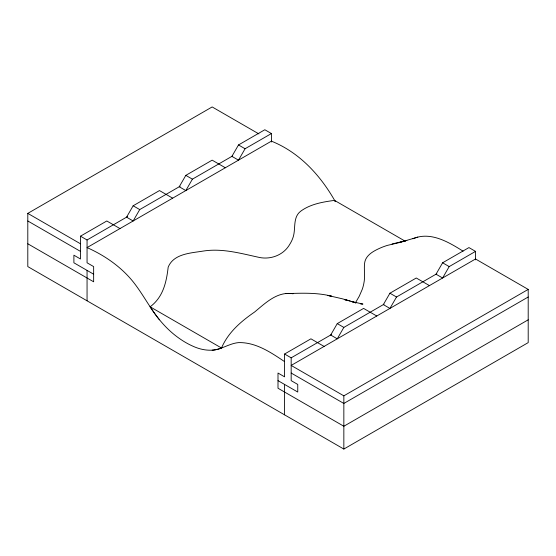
<?xml version="1.0" encoding="UTF-8"?>
<svg xmlns="http://www.w3.org/2000/svg" width="556" height="556" viewBox="0 0 556 556"><rect width="100%" height="100%" fill="white"/><g stroke="black" fill="none" stroke-linecap="round" stroke-linejoin="round"><path stroke-width="0.83" d="M405.109 241.144L334.497 200.382C322.779 201.974 310.373 204.045 300.65 211.252C293.005 217.097 295.597 227.418 293.575 235.584A73.274 42.305 0 0 1 292.039 240.053A77.034 44.473 0 0 1 289.836 244.188C283.595 255.357 269.966 260.25 257.796 257.101C239.817 253.161 221.608 248.101 203.037 251.097C190.722 253.098 173.59 253.689 168.183 267.179C166.397 282.246 163.242 297.015 150.141 306.815C157.807 318.81 167.189 329.854 178.872 338.111A83.463 48.184 60 0 0 192.765 346.131C201.661 350.259 212.253 351.913 221.503 348.014C228.085 332.495 241.012 321.361 254.572 312.048C265.58 302.964 277.361 291.142 293.068 293.763M172.652 198.172L159.482 190.569L133.148 205.776L126.566 217.181L133.148 220.982L139.73 209.577L180.144 186.239M225.326 167.759L212.156 160.156L185.822 175.362L179.234 186.767L185.822 190.569L192.404 179.164L232.61 155.951M271.418 133.551L264.83 129.75L238.496 144.949L231.908 156.354L238.496 160.156L245.078 148.751L271.418 133.551L271.418 141.995M376.766 316.016L363.596 308.413L337.256 323.613L330.674 335.018L337.256 338.819L343.844 327.414L384.015 304.222M429.434 285.603L416.27 278L389.93 293.207L383.348 304.612L389.93 308.413L396.518 297.008L436.78 273.76M475.526 251.388L468.944 247.587L442.604 262.793L436.022 274.198L442.604 278L449.192 266.595L475.526 251.388L475.526 259.84M355.388 302.895L359.266 296.209L362.241 289.363A114.029 65.83 0 0 0 363.874 283.192C365.285 276.652 363.895 269.98 364.562 263.398C365.487 254.912 374.202 250.652 381.124 247.649A59.367 34.277 0 0 1 387.372 245.391L400.271 242.36M528.2 289.405L343.844 395.844L291.17 365.431L475.526 258.992L528.2 289.405L528.2 342.621L343.844 449.06L27.8 266.595L27.8 213.379L212.156 106.94L258.894 133.92M93.644 274.198L73.892 262.793L73.892 255.19L80.474 258.992L80.474 236.182L106.808 220.982L119.978 228.579M80.474 236.182L87.056 239.983L127.685 216.527M528.2 319.818L343.844 426.25L278 388.241L278 373.034L284.582 376.836L284.582 354.026L310.922 338.819L324.092 346.423M284.582 354.026L291.17 357.828L331.473 334.559M528.2 297.008L343.844 403.447L291.17 373.034M412.955 238.767C430.323 231.136 448.622 242.089 463.078 251.18M399.166 242.597L417.771 237.134M399.09 242.645L406.846 240.428L392.043 244.001M212.156 350.224C221.448 349.606 229.253 343.455 238.496 342.621C255.725 342.114 270.862 352.414 284.582 361.629M285.756 293.617C301.011 293.172 316.566 292.373 331.515 296.16L327.762 295.438L342.413 298.808L356.055 302.853L351.872 301.616L362.943 304.069L360.774 304.076M350.217 301.032L344.386 299.566L348.417 300.587M238.496 144.949L245.078 148.751M442.604 262.793L449.192 266.595M185.822 175.362L192.404 179.164M389.93 293.207L396.518 297.008M133.148 205.776L139.73 209.577M337.256 323.613L343.844 327.414M27.8 213.379L80.474 243.785M27.8 220.982L80.474 251.388M150.141 306.815L221.503 348.014M278 380.638L297.752 392.043L297.752 384.439L291.17 380.638L291.17 357.828M27.8 243.785L93.644 281.802L93.644 266.595L87.056 262.793L87.056 239.983M159.482 319.818C149.745 307.822 142.781 293.874 133.148 281.802C120.993 266.72 104.667 255.419 87.056 247.587L271.418 141.148C299.642 152.483 320.673 175.606 335.331 201.633M334.497 200.382L335.053 201.223M343.844 395.844L343.844 449.06M284.582 384.439L284.582 414.852M87.056 270.397L87.056 300.81"/></g></svg>
